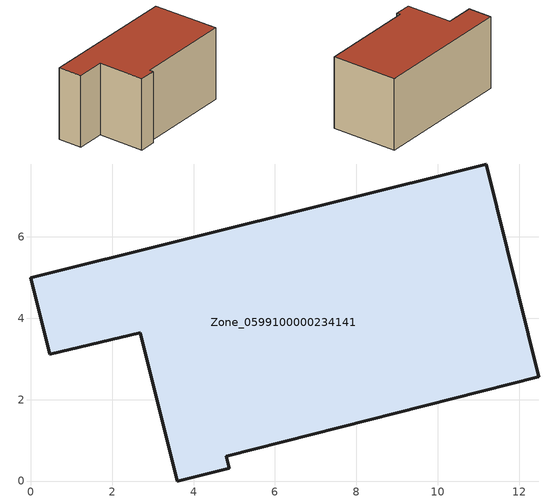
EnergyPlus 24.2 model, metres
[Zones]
Zone_0599100000234141
 floor ground (C_G): 11.19,7.79 12.48,2.56 4.8,0.61 4.87,0.32 3.59,0 2.69,3.65 0.46,3.11 0,5 z0
 wall outside (C_F): 12.48,2.56 11.19,7.79 0,5 0.46,3.11 2.69,3.65 3.59,0 4.87,0.32 4.8,0.61 12.48,2.56 z0:5.85
 roof outside (C_R): 11.19,7.79 0,5 0.46,3.11 2.69,3.65 3.59,0 4.87,0.32 4.8,0.61 12.48,2.56 z5.85
[BUILDING]
Pand.0599100000234141: North Axis=0; Terrain=City; Loads Convergence Tolerance Value=0.04; Temperature Convergence Tolerance Value=0.4; Solar Distribution=FullExterior; Maximum Number of Warmup Days=25; Minimum Number of Warmup Days=1
[Site:Location]
Rotterdam.The.Hague.AP_ZH_NLD Design_Conditions: Latitude=51.96; Longitude=4.45; Time Zone=1; Elevation=-4.5
[SITE:GROUNDTEMPERATURE:BUILDINGSURFACE]
18, 18, 18, 18, 18, 18, 18, 18, 18, 18, 18, 18
[MATERIAL] Thermal Absorptance=0.9; Solar Absorptance=0.7; Visible Absorptance=0.7
Name | Roughness | Thickness | Conductivity | Density | Specific Heat
G.TI.1975-1991 | MediumSmooth | 0.15 | 0.288461 | 540 | 1210
F.TI.1975-1991 | Rough | 0.3 | 0.230769 | 1920 | 840
R.TI.1975-1991 | MediumRough | 0.2 | 0.153846 | 1500 | 1000
[CONSTRUCTION]
C_G: G.TI.1975-1991
C_F: F.TI.1975-1991
C_R: R.TI.1975-1991
[ZONE]
Zone_0599100000234141: Type=1; Multiplier=1; Ceiling Height=Autocalculate; Volume=Autocalculate; Floor Area=autocalculate; Part of Total Floor Area=Yes
[ZONEINFILTRATION:DESIGNFLOWRATE]
Infil_Zone_0599100000234141: Zone or ZoneList or Space or SpaceList=Zone_0599100000234141; Schedule=AlwaysOn; Design Flow Rate Calculation Method=Flow/Area; Flow Rate per Floor Area=0.003; Constant Term Coefficient=1; Temperature Term Coefficient=0; Velocity Term Coefficient=0; Velocity Squared Term Coefficient=0
[HVACTEMPLATE:ZONE:IDEALLOADSAIRSYSTEM]
Zone_0599100000234141: Maximum Heating Supply Air Temperature=50; Minimum Cooling Supply Air Temperature=13; Maximum Heating Supply Air Humidity Ratio=0.0156; Minimum Cooling Supply Air Humidity Ratio=0.0077; Heating Limit=NoLimit; Cooling Limit=NoLimit; Dehumidification Control Type=ConstantSensibleHeatRatio; Cooling Sensible Heat Ratio=0.7; Dehumidification Setpoint=60; Humidification Control Type=None; Humidification Setpoint=30; Outdoor Air Method=None; Outdoor Air Flow Rate per Person=0.00944; Outdoor Air Flow Rate per Zone Floor Area=0; Outdoor Air Flow Rate per Zone=0; Demand Controlled Ventilation Type=None; Outdoor Air Economizer Type=NoEconomizer; Heat Recovery Type=None; Sensible Heat Recovery Effectiveness=0.7; Latent Heat Recovery Effectiveness=0.65
[ZONECONTROL:THERMOSTAT]
ThermostatControl_Zone_0599100000234141: Zone or ZoneList=Zone_0599100000234141; Control Type Schedule=DualSetpointControlType; Control 1=Thermostat_Zone_0599100000234141; Temperature Difference Between Cutout And Setpoint=0
[THERMOSTATSETPOINT:DUALSETPOINT]
Thermostat_Zone_0599100000234141: Heating Setpoint Temperature Schedule=HeatingSetpoint_Zone_0599100000234141; Cooling Setpoint Temperature Schedule=CoolingSetpoint_Zone_0599100000234141
[SCHEDULE:COMPACT]
HeatingSetpoint_Zone_0599100000234141: Through: 12/31, For: AllDays, Until: 24:00, 21
CoolingSetpoint_Zone_0599100000234141: Through: 12/31, For: AllDays, Until: 24:00, 24
DualSetpointControlType: Through: 12/31, For: AllDays, Until: 24:00, 4
AlwaysOn: Through: 12/31, For: AllDays, Until: 24:00, 1
